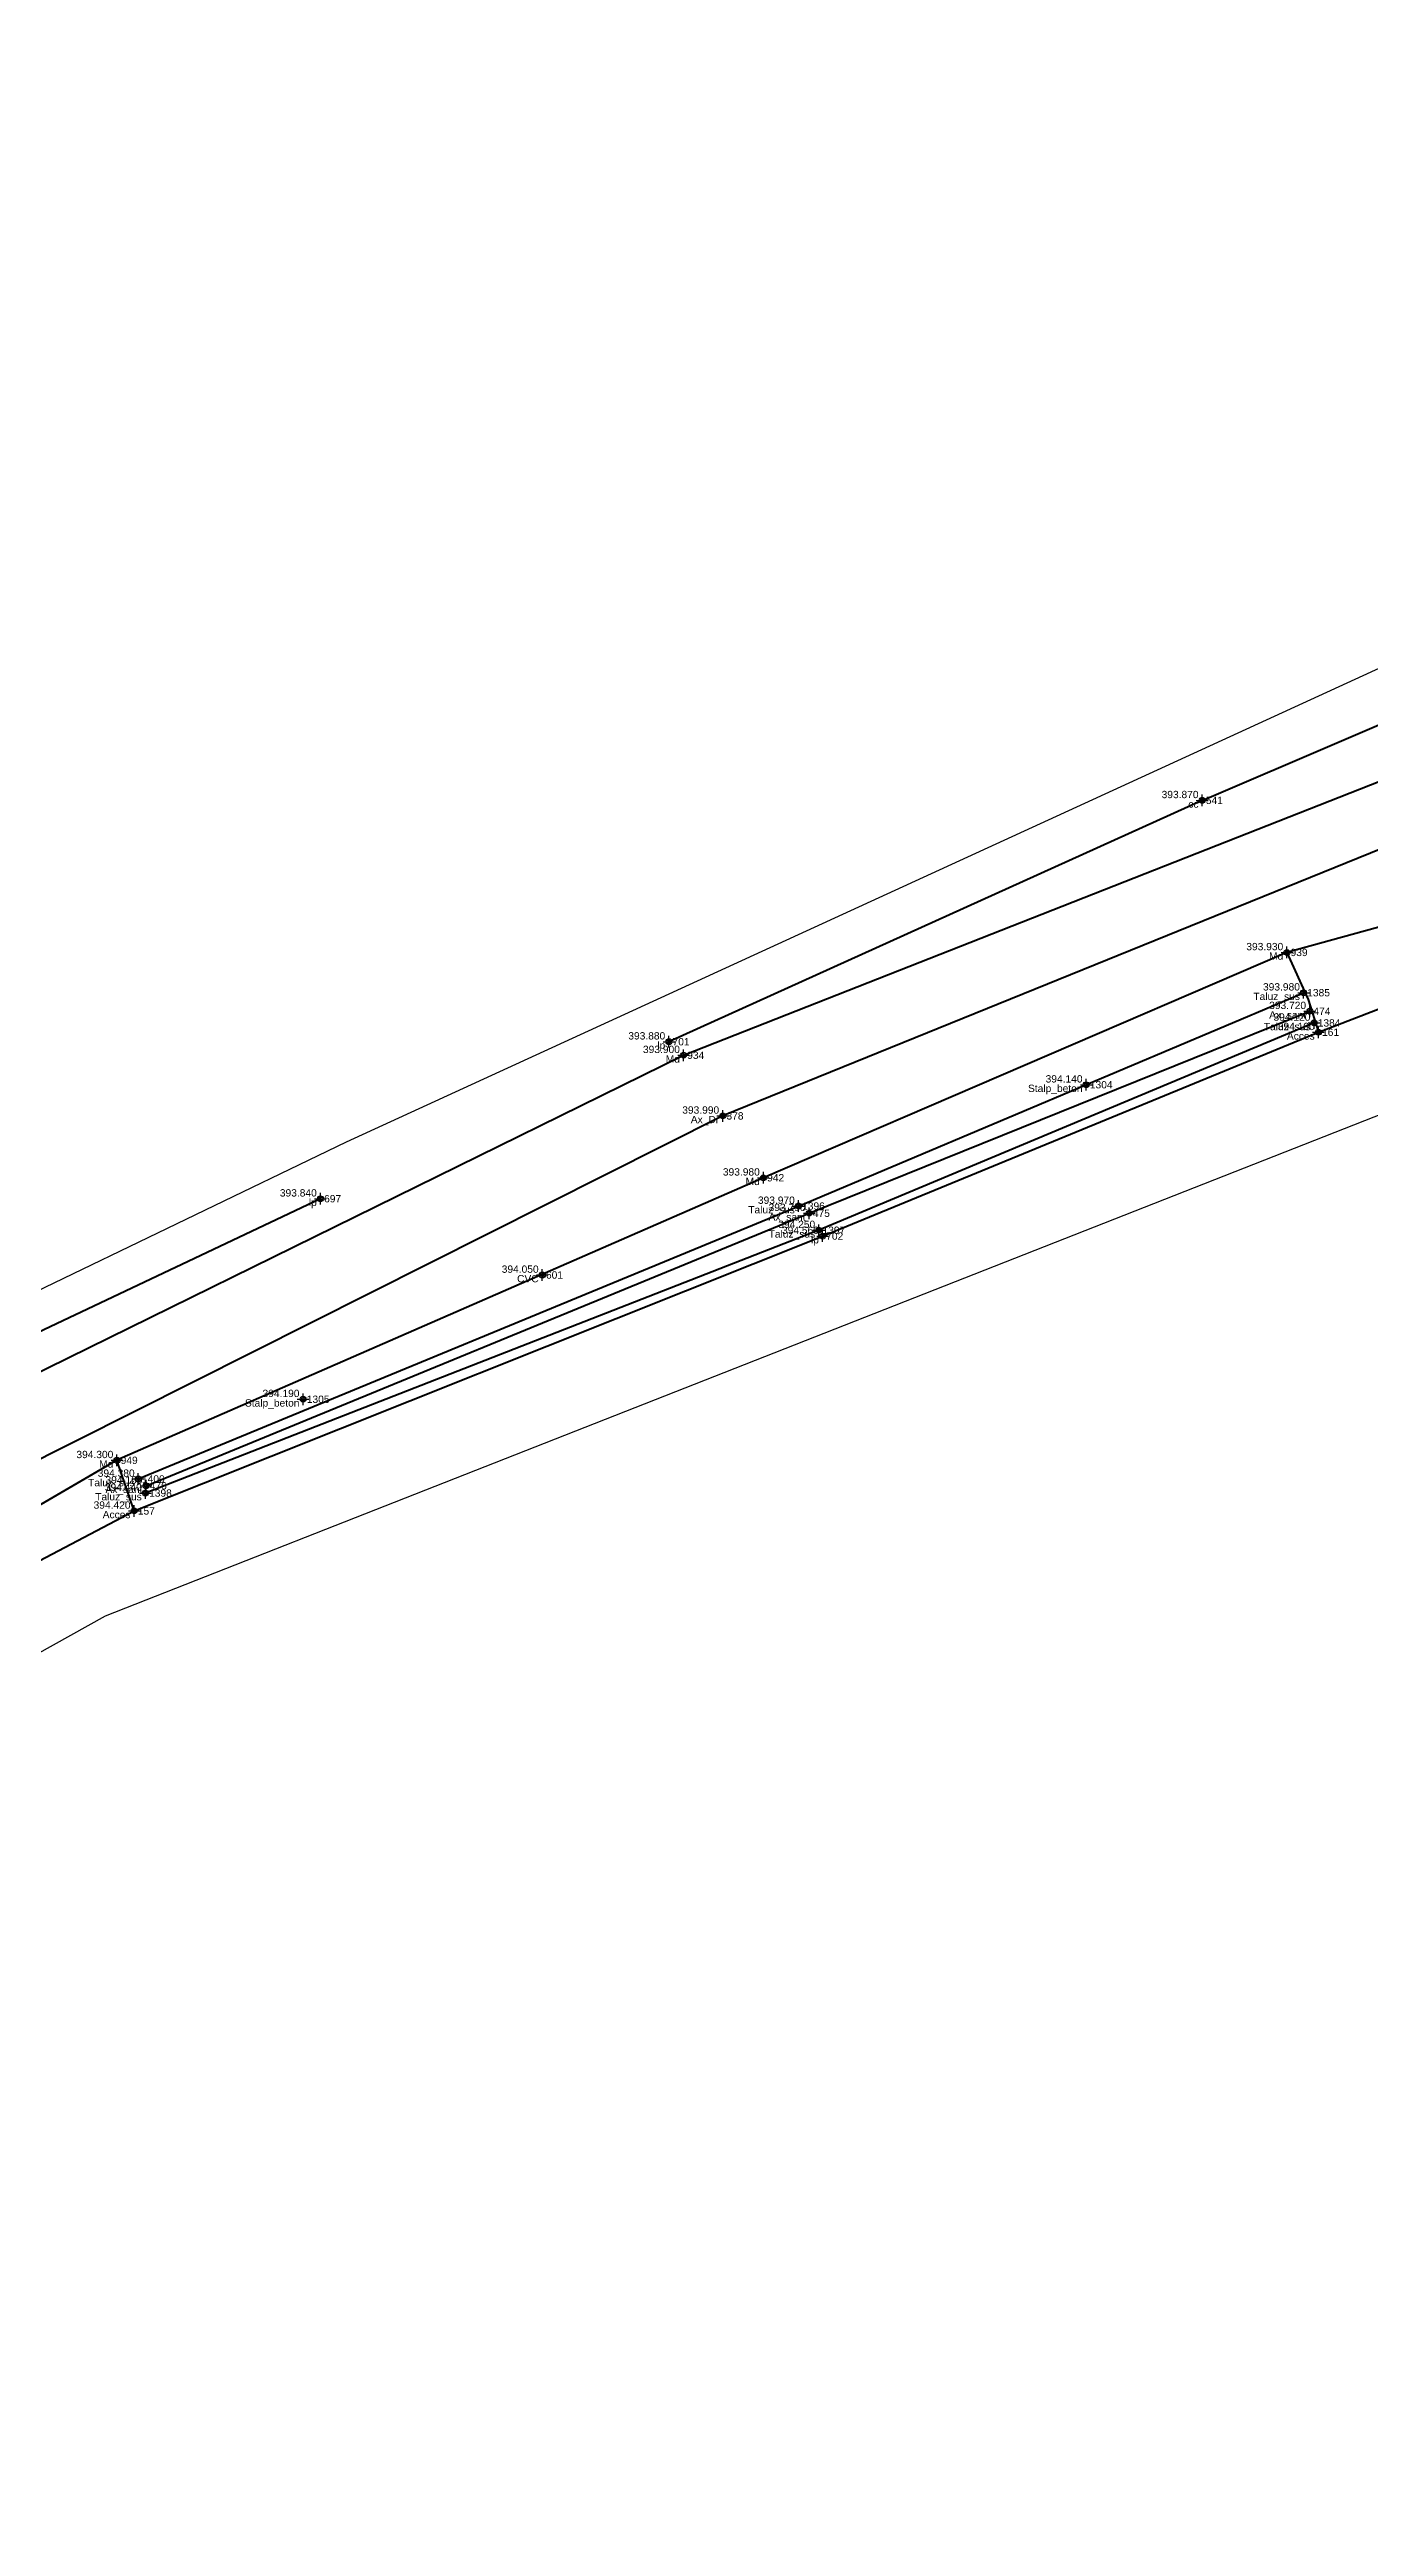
# Model space of a CAD drawing. Extents: x 396921 to 401273, y 555385 to 556691.
# Drawn here: x 401095.3 to 401140.4, y 555476.6 to 555561.2 of the extents above; entities that cross this region are included whole.
import ezdxf
from ezdxf.enums import TextEntityAlignment as Align

# ---------------------------------------------------------------- set-up
doc = ezdxf.new("R2010")
doc.units = 0
doc.header["$PDMODE"] = 34
doc.header["$PDSIZE"] = 0.2
for name, color, linetype in [('Boundary', 30, 'Continuous'), ('TOPO_CERC', 1, 'Continuous'), ('TOPO_CODE', 7, 'Continuous'), ('TOPO_ELEVATION', 7, 'Continuous'), ('TOPO_POINT_ID', 7, 'Continuous'), ('TOPO_POINTS', 7, 'Continuous'), ('TOPO_SYMBOL', 1, 'Continuous')]:
    doc.layers.add(name, color=color, linetype=linetype)
doc.layers.add('RO-LINES-LIN', color=7, linetype='Continuous', lineweight=25)
doc.styles.get("Standard").update_dxf_attribs({"font": 'arial.ttf'})

# ---------------------------------------------------------------- blocks, each defined once
blk = doc.blocks.new('PUNCTOPO')
at = {"layer": 'TOPO_CERC'}
blk.add_circle((0, 0), 0.25, dxfattribs=at)
at = {"layer": 'TOPO_SYMBOL'}
blk.add_point((0, 0), dxfattribs=at)

msp = doc.modelspace()

# ---------------------------------------------------------------- linework, layer by layer
at = {"layer": 'Boundary'}
for points in [[(400880.66, 555408.189), (400916.959, 555426.687), (400946.261, 555442.317), (400977.105, 555457.993), (401025.432, 555485.671), (401083.474, 555513.341), (401105.409, 555523.908), (401152.862, 555545.667), (401162.9, 555552.508), (401180.688, 555588.091), (401197.47, 555628.147), (401203.874, 555645.13), (401209.728, 555673.741)], [(400782.27, 555419.966), (400797.443, 555426.234), (400823.731, 555430.88), (400845.583, 555433.73), (400857.374, 555427.942), (400863.163, 555414.672), (400862.601, 555402.472), (400857.601, 555398.287), (400866.931, 555384.958), (400885.38, 555397.162), (400895.546, 555393.538), (400925.352, 555411.951), (401008.877, 555457.734), (401046.565, 555480.639), (401055.061, 555475.118), (401072.195, 555493.804), (401097.17, 555507.715), (401176.75, 555538.999), (401183.742, 555563.846), (401200.309, 555592.866), (401215.918, 555634.989), (401234.326, 555668.538)]]:
    msp.add_lwpolyline(points, dxfattribs=at)
at = {"layer": 'RO-LINES-LIN', "lineweight": 100}
for points in [[(401214.159, 555661.389, 395.68), (401208.976, 555638.929, 394.33), (401203.479, 555624.544, 393.87), (401178.708, 555569.229, 393.94), (401168.557, 555549.789, 393.88), (401164.726, 555545.703, 393.86), (401154.777, 555539.594, 393.87), (401118.275, 555524.8, 393.99), (401021.682, 555476.262, 394.87), (400953.042, 555438.594, 396.3), (400933.143, 555428.093, 396.67), (400917.402, 555420.535, 396.77), (400894.823, 555408.414, 396.69), (400875.034, 555399.312, 395.6)], [(401028.589, 555482.081, 394.72), (401080.095, 555508.961, 394.35), (401085.371, 555511.363, 394.33), (401116.932, 555526.871, 393.9), (401147.427, 555538.866, 393.76), (401153.963, 555541.122, 393.76), (401159.951, 555544.257, 393.81), (401163.825, 555546.807, 393.77), (401167.335, 555550.713, 393.79), (401174.82, 555564.673, 393.85), (401177.619, 555570.293, 393.89), (401185.432, 555586.594, 394.09), (401187.552, 555591.135, 394.14), (401201.649, 555624.844, 393.86), (401204.126, 555631.466, 393.94), (401207.037, 555639.31, 394.24), (401209.238, 555646.509, 395.24)], [(401167.485, 555540.631, 394.13), (401165.66, 555544.162, 393.9), (401155.514, 555537.636, 393.89), (401142.928, 555531.859, 393.9), (401137.557, 555530.384, 393.93), (401119.664, 555522.685, 393.98), (401097.565, 555513.03, 394.3), (401092.411, 555510.045, 394.37), (401071.079, 555499.499, 394.36), (401065.881, 555496.997, 394.32), (401040.578, 555484.418, 394.49), (401035.539, 555481.942, 394.59)], [(401134.661, 555535.58, 393.87), (401144.11, 555539.616, 393.71)], [(401134.661, 555535.58, 393.87), (401116.431, 555527.334, 393.88)], [(401137.557, 555530.384, 393.93), (401138.281, 555528.774, 394.032), (401138.633, 555527.656, 394.1), (401143.541, 555529.546, 393.91), (401143.026, 555530.946, 393.904), (401142.928, 555531.859, 393.9)], [(401098.294, 555512.393, 394.38), (401120.861, 555521.719, 393.97), (401138.127, 555529.008, 393.98)], [(401098.56, 555512.162, 394.16), (401121.227, 555521.472, 393.79), (401138.338, 555528.375, 393.72)], [(401098.153, 555511.302, 394.42), (401121.684, 555520.692, 394.56), (401138.633, 555527.656, 394.1)], [(401138.485, 555527.976, 394.12), (401121.557, 555520.892, 394.25), (401098.537, 555511.912, 394.44)], [(401104.52, 555521.969, 393.84), (401084.514, 555512.501, 394.31)], [(401092.411, 555510.045, 394.37), (401093.629, 555508.925, 394.47), (401098.153, 555511.302, 394.42), (401097.565, 555513.03, 394.3)]]:
    msp.add_polyline3d(points, dxfattribs=at)

# ---------------------------------------------------------------- block references
at = {"layer": 'TOPO_POINTS'}
ref = msp.add_blockref('PUNCTOPO', (401134.661, 555535.58, 393.87), dxfattribs=dict(at, xscale=0.25, yscale=0.25, zscale=0.25))
ref.add_attrib('POINT', '541', dxfattribs={"layer": 'TOPO_POINT_ID', "height": 0.25}).set_placement((401134.786, 555535.58, 393.87), align=Align.MIDDLE_LEFT)
ref.add_attrib('ELEVATION', '393.870', dxfattribs={"layer": 'TOPO_ELEVATION', "height": 0.25}).set_placement((401134.536, 555535.58, 393.87), align=Align.BOTTOM_RIGHT)
ref.add_attrib('CODE', 'cc', dxfattribs={"layer": 'TOPO_CODE', "height": 0.25}).set_placement((401134.536, 555535.58, 393.87), align=Align.TOP_RIGHT)
ref = msp.add_blockref('PUNCTOPO', (401137.557, 555530.384, 393.93), dxfattribs=dict(at, xscale=0.25, yscale=0.25, zscale=0.25))
ref.add_attrib('POINT', '939', dxfattribs={"layer": 'TOPO_POINT_ID', "height": 0.25}).set_placement((401137.682, 555530.384, 393.93), align=Align.MIDDLE_LEFT)
ref.add_attrib('ELEVATION', '393.930', dxfattribs={"layer": 'TOPO_ELEVATION', "height": 0.25}).set_placement((401137.432, 555530.384, 393.93), align=Align.BOTTOM_RIGHT)
ref.add_attrib('CODE', 'Md', dxfattribs={"layer": 'TOPO_CODE', "height": 0.25}).set_placement((401137.432, 555530.384, 393.93), align=Align.TOP_RIGHT)
ref = msp.add_blockref('PUNCTOPO', (401138.127, 555529.008, 393.98), dxfattribs=dict(at, xscale=0.25, yscale=0.25, zscale=0.25))
ref.add_attrib('POINT', '1385', dxfattribs={"layer": 'TOPO_POINT_ID', "height": 0.25}).set_placement((401138.252, 555529.008, 393.98), align=Align.MIDDLE_LEFT)
ref.add_attrib('ELEVATION', '393.980', dxfattribs={"layer": 'TOPO_ELEVATION', "height": 0.25}).set_placement((401138.002, 555529.008, 393.98), align=Align.BOTTOM_RIGHT)
ref.add_attrib('CODE', 'Taluz_sus', dxfattribs={"layer": 'TOPO_CODE', "height": 0.25}).set_placement((401138.002, 555529.008, 393.98), align=Align.TOP_RIGHT)
ref = msp.add_blockref('PUNCTOPO', (401138.485, 555527.976, 394.12), dxfattribs=dict(at, xscale=0.25, yscale=0.25, zscale=0.25))
ref.add_attrib('POINT', '1384', dxfattribs={"layer": 'TOPO_POINT_ID', "height": 0.25}).set_placement((401138.61, 555527.976, 394.12), align=Align.MIDDLE_LEFT)
ref.add_attrib('ELEVATION', '394.120', dxfattribs={"layer": 'TOPO_ELEVATION', "height": 0.25}).set_placement((401138.36, 555527.976, 394.12), align=Align.BOTTOM_RIGHT)
ref.add_attrib('CODE', 'Taluz_sus', dxfattribs={"layer": 'TOPO_CODE', "height": 0.25}).set_placement((401138.36, 555527.976, 394.12), align=Align.TOP_RIGHT)
ref = msp.add_blockref('PUNCTOPO', (401138.338, 555528.375, 393.72), dxfattribs=dict(at, xscale=0.25, yscale=0.25, zscale=0.25))
ref.add_attrib('POINT', '474', dxfattribs={"layer": 'TOPO_POINT_ID', "height": 0.25}).set_placement((401138.463, 555528.375, 393.72), align=Align.MIDDLE_LEFT)
ref.add_attrib('ELEVATION', '393.720', dxfattribs={"layer": 'TOPO_ELEVATION', "height": 0.25}).set_placement((401138.213, 555528.375, 393.72), align=Align.BOTTOM_RIGHT)
ref.add_attrib('CODE', 'Ax_sant', dxfattribs={"layer": 'TOPO_CODE', "height": 0.25}).set_placement((401138.213, 555528.375, 393.72), align=Align.TOP_RIGHT)
ref = msp.add_blockref('PUNCTOPO', (401116.431, 555527.334, 393.88), dxfattribs=dict(at, xscale=0.25, yscale=0.25, zscale=0.25))
ref.add_attrib('POINT', '701', dxfattribs={"layer": 'TOPO_POINT_ID', "height": 0.25}).set_placement((401116.556, 555527.334, 393.88), align=Align.MIDDLE_LEFT)
ref.add_attrib('ELEVATION', '393.880', dxfattribs={"layer": 'TOPO_ELEVATION', "height": 0.25}).set_placement((401116.306, 555527.334, 393.88), align=Align.BOTTOM_RIGHT)
ref.add_attrib('CODE', 'lp', dxfattribs={"layer": 'TOPO_CODE', "height": 0.25}).set_placement((401116.306, 555527.334, 393.88), align=Align.TOP_RIGHT)
ref = msp.add_blockref('PUNCTOPO', (401116.932, 555526.871, 393.9), dxfattribs=dict(at, xscale=0.25, yscale=0.25, zscale=0.25))
ref.add_attrib('POINT', '934', dxfattribs={"layer": 'TOPO_POINT_ID', "height": 0.25}).set_placement((401117.057, 555526.871, 393.9), align=Align.MIDDLE_LEFT)
ref.add_attrib('ELEVATION', '393.900', dxfattribs={"layer": 'TOPO_ELEVATION', "height": 0.25}).set_placement((401116.807, 555526.871, 393.9), align=Align.BOTTOM_RIGHT)
ref.add_attrib('CODE', 'Md', dxfattribs={"layer": 'TOPO_CODE', "height": 0.25}).set_placement((401116.807, 555526.871, 393.9), align=Align.TOP_RIGHT)
ref = msp.add_blockref('PUNCTOPO', (401138.633, 555527.656, 394.1), dxfattribs=dict(at, xscale=0.25, yscale=0.25, zscale=0.25))
ref.add_attrib('POINT', '161', dxfattribs={"layer": 'TOPO_POINT_ID', "height": 0.25}).set_placement((401138.758, 555527.656, 394.1), align=Align.MIDDLE_LEFT)
ref.add_attrib('ELEVATION', '394.100', dxfattribs={"layer": 'TOPO_ELEVATION', "height": 0.25}).set_placement((401138.508, 555527.656, 394.1), align=Align.BOTTOM_RIGHT)
ref.add_attrib('CODE', 'Acces', dxfattribs={"layer": 'TOPO_CODE', "height": 0.25}).set_placement((401138.508, 555527.656, 394.1), align=Align.TOP_RIGHT)
ref = msp.add_blockref('PUNCTOPO', (401130.696, 555525.864, 394.14), dxfattribs=dict(at, xscale=0.25, yscale=0.25, zscale=0.25))
ref.add_attrib('POINT', '1304', dxfattribs={"layer": 'TOPO_POINT_ID', "height": 0.25}).set_placement((401130.821, 555525.864, 394.14), align=Align.MIDDLE_LEFT)
ref.add_attrib('ELEVATION', '394.140', dxfattribs={"layer": 'TOPO_ELEVATION', "height": 0.25}).set_placement((401130.571, 555525.864, 394.14), align=Align.BOTTOM_RIGHT)
ref.add_attrib('CODE', 'Stalp_beton', dxfattribs={"layer": 'TOPO_CODE', "height": 0.25}).set_placement((401130.571, 555525.864, 394.14), align=Align.TOP_RIGHT)
ref = msp.add_blockref('PUNCTOPO', (401118.275, 555524.8, 393.99), dxfattribs=dict(at, xscale=0.25, yscale=0.25, zscale=0.25))
ref.add_attrib('POINT', '378', dxfattribs={"layer": 'TOPO_POINT_ID', "height": 0.25}).set_placement((401118.4, 555524.8, 393.99), align=Align.MIDDLE_LEFT)
ref.add_attrib('ELEVATION', '393.990', dxfattribs={"layer": 'TOPO_ELEVATION', "height": 0.25}).set_placement((401118.15, 555524.8, 393.99), align=Align.BOTTOM_RIGHT)
ref.add_attrib('CODE', 'Ax_Dr', dxfattribs={"layer": 'TOPO_CODE', "height": 0.25}).set_placement((401118.15, 555524.8, 393.99), align=Align.TOP_RIGHT)
ref = msp.add_blockref('PUNCTOPO', (401119.664, 555522.685, 393.98), dxfattribs=dict(at, xscale=0.25, yscale=0.25, zscale=0.25))
ref.add_attrib('POINT', '942', dxfattribs={"layer": 'TOPO_POINT_ID', "height": 0.25}).set_placement((401119.789, 555522.685, 393.98), align=Align.MIDDLE_LEFT)
ref.add_attrib('ELEVATION', '393.980', dxfattribs={"layer": 'TOPO_ELEVATION', "height": 0.25}).set_placement((401119.539, 555522.685, 393.98), align=Align.BOTTOM_RIGHT)
ref.add_attrib('CODE', 'Md', dxfattribs={"layer": 'TOPO_CODE', "height": 0.25}).set_placement((401119.539, 555522.685, 393.98), align=Align.TOP_RIGHT)
ref = msp.add_blockref('PUNCTOPO', (401104.52, 555521.969, 393.84), dxfattribs=dict(at, xscale=0.25, yscale=0.25, zscale=0.25))
ref.add_attrib('POINT', '697', dxfattribs={"layer": 'TOPO_POINT_ID', "height": 0.25}).set_placement((401104.645, 555521.969, 393.84), align=Align.MIDDLE_LEFT)
ref.add_attrib('ELEVATION', '393.840', dxfattribs={"layer": 'TOPO_ELEVATION', "height": 0.25}).set_placement((401104.395, 555521.969, 393.84), align=Align.BOTTOM_RIGHT)
ref.add_attrib('CODE', 'lp', dxfattribs={"layer": 'TOPO_CODE', "height": 0.25}).set_placement((401104.395, 555521.969, 393.84), align=Align.TOP_RIGHT)
ref = msp.add_blockref('PUNCTOPO', (401120.861, 555521.719, 393.97), dxfattribs=dict(at, xscale=0.25, yscale=0.25, zscale=0.25))
ref.add_attrib('POINT', '1396', dxfattribs={"layer": 'TOPO_POINT_ID', "height": 0.25}).set_placement((401120.986, 555521.719, 393.97), align=Align.MIDDLE_LEFT)
ref.add_attrib('ELEVATION', '393.970', dxfattribs={"layer": 'TOPO_ELEVATION', "height": 0.25}).set_placement((401120.736, 555521.719, 393.97), align=Align.BOTTOM_RIGHT)
ref.add_attrib('CODE', 'Taluz_sus', dxfattribs={"layer": 'TOPO_CODE', "height": 0.25}).set_placement((401120.736, 555521.719, 393.97), align=Align.TOP_RIGHT)
ref = msp.add_blockref('PUNCTOPO', (401121.227, 555521.472, 393.79), dxfattribs=dict(at, xscale=0.25, yscale=0.25, zscale=0.25))
ref.add_attrib('POINT', '475', dxfattribs={"layer": 'TOPO_POINT_ID', "height": 0.25}).set_placement((401121.352, 555521.472, 393.79), align=Align.MIDDLE_LEFT)
ref.add_attrib('ELEVATION', '393.790', dxfattribs={"layer": 'TOPO_ELEVATION', "height": 0.25}).set_placement((401121.102, 555521.472, 393.79), align=Align.BOTTOM_RIGHT)
ref.add_attrib('CODE', 'Ax_sant', dxfattribs={"layer": 'TOPO_CODE', "height": 0.25}).set_placement((401121.102, 555521.472, 393.79), align=Align.TOP_RIGHT)
ref = msp.add_blockref('PUNCTOPO', (401121.557, 555520.892, 394.25), dxfattribs=dict(at, xscale=0.25, yscale=0.25, zscale=0.25))
ref.add_attrib('POINT', '1397', dxfattribs={"layer": 'TOPO_POINT_ID', "height": 0.25}).set_placement((401121.682, 555520.892, 394.25), align=Align.MIDDLE_LEFT)
ref.add_attrib('ELEVATION', '394.250', dxfattribs={"layer": 'TOPO_ELEVATION', "height": 0.25}).set_placement((401121.432, 555520.892, 394.25), align=Align.BOTTOM_RIGHT)
ref.add_attrib('CODE', 'Taluz_sus', dxfattribs={"layer": 'TOPO_CODE', "height": 0.25}).set_placement((401121.432, 555520.892, 394.25), align=Align.TOP_RIGHT)
ref = msp.add_blockref('PUNCTOPO', (401121.684, 555520.692, 394.56), dxfattribs=dict(at, xscale=0.25, yscale=0.25, zscale=0.25))
ref.add_attrib('POINT', '702', dxfattribs={"layer": 'TOPO_POINT_ID', "height": 0.25}).set_placement((401121.809, 555520.692, 394.56), align=Align.MIDDLE_LEFT)
ref.add_attrib('ELEVATION', '394.560', dxfattribs={"layer": 'TOPO_ELEVATION', "height": 0.25}).set_placement((401121.559, 555520.692, 394.56), align=Align.BOTTOM_RIGHT)
ref.add_attrib('CODE', 'lp', dxfattribs={"layer": 'TOPO_CODE', "height": 0.25}).set_placement((401121.559, 555520.692, 394.56), align=Align.TOP_RIGHT)
ref = msp.add_blockref('PUNCTOPO', (401112.104, 555519.363, 394.05), dxfattribs=dict(at, xscale=0.25, yscale=0.25, zscale=0.25))
ref.add_attrib('POINT', '601', dxfattribs={"layer": 'TOPO_POINT_ID', "height": 0.25}).set_placement((401112.229, 555519.363, 394.05), align=Align.MIDDLE_LEFT)
ref.add_attrib('ELEVATION', '394.050', dxfattribs={"layer": 'TOPO_ELEVATION', "height": 0.25}).set_placement((401111.979, 555519.363, 394.05), align=Align.BOTTOM_RIGHT)
ref.add_attrib('CODE', 'CVC', dxfattribs={"layer": 'TOPO_CODE', "height": 0.25}).set_placement((401111.979, 555519.363, 394.05), align=Align.TOP_RIGHT)
ref = msp.add_blockref('PUNCTOPO', (401103.928, 555515.117, 394.19), dxfattribs=dict(at, xscale=0.25, yscale=0.25, zscale=0.25))
ref.add_attrib('POINT', '1305', dxfattribs={"layer": 'TOPO_POINT_ID', "height": 0.25}).set_placement((401104.053, 555515.117, 394.19), align=Align.MIDDLE_LEFT)
ref.add_attrib('ELEVATION', '394.190', dxfattribs={"layer": 'TOPO_ELEVATION', "height": 0.25}).set_placement((401103.803, 555515.117, 394.19), align=Align.BOTTOM_RIGHT)
ref.add_attrib('CODE', 'Stalp_beton', dxfattribs={"layer": 'TOPO_CODE', "height": 0.25}).set_placement((401103.803, 555515.117, 394.19), align=Align.TOP_RIGHT)
ref = msp.add_blockref('PUNCTOPO', (401097.565, 555513.03, 394.3), dxfattribs=dict(at, xscale=0.25, yscale=0.25, zscale=0.25))
ref.add_attrib('POINT', '949', dxfattribs={"layer": 'TOPO_POINT_ID', "height": 0.25}).set_placement((401097.69, 555513.03, 394.3), align=Align.MIDDLE_LEFT)
ref.add_attrib('ELEVATION', '394.300', dxfattribs={"layer": 'TOPO_ELEVATION', "height": 0.25}).set_placement((401097.44, 555513.03, 394.3), align=Align.BOTTOM_RIGHT)
ref.add_attrib('CODE', 'Md', dxfattribs={"layer": 'TOPO_CODE', "height": 0.25}).set_placement((401097.44, 555513.03, 394.3), align=Align.TOP_RIGHT)
ref = msp.add_blockref('PUNCTOPO', (401098.294, 555512.393, 394.38), dxfattribs=dict(at, xscale=0.25, yscale=0.25, zscale=0.25))
ref.add_attrib('POINT', '1400', dxfattribs={"layer": 'TOPO_POINT_ID', "height": 0.25}).set_placement((401098.419, 555512.393, 394.38), align=Align.MIDDLE_LEFT)
ref.add_attrib('ELEVATION', '394.380', dxfattribs={"layer": 'TOPO_ELEVATION', "height": 0.25}).set_placement((401098.169, 555512.393, 394.38), align=Align.BOTTOM_RIGHT)
ref.add_attrib('CODE', 'Taluz_sus', dxfattribs={"layer": 'TOPO_CODE', "height": 0.25}).set_placement((401098.169, 555512.393, 394.38), align=Align.TOP_RIGHT)
ref = msp.add_blockref('PUNCTOPO', (401098.537, 555511.912, 394.44), dxfattribs=dict(at, xscale=0.25, yscale=0.25, zscale=0.25))
ref.add_attrib('POINT', '1398', dxfattribs={"layer": 'TOPO_POINT_ID', "height": 0.25}).set_placement((401098.662, 555511.912, 394.44), align=Align.MIDDLE_LEFT)
ref.add_attrib('ELEVATION', '394.440', dxfattribs={"layer": 'TOPO_ELEVATION', "height": 0.25}).set_placement((401098.412, 555511.912, 394.44), align=Align.BOTTOM_RIGHT)
ref.add_attrib('CODE', 'Taluz_sus', dxfattribs={"layer": 'TOPO_CODE', "height": 0.25}).set_placement((401098.412, 555511.912, 394.44), align=Align.TOP_RIGHT)
ref = msp.add_blockref('PUNCTOPO', (401098.56, 555512.162, 394.16), dxfattribs=dict(at, xscale=0.25, yscale=0.25, zscale=0.25))
ref.add_attrib('POINT', '476', dxfattribs={"layer": 'TOPO_POINT_ID', "height": 0.25}).set_placement((401098.685, 555512.162, 394.16), align=Align.MIDDLE_LEFT)
ref.add_attrib('ELEVATION', '394.160', dxfattribs={"layer": 'TOPO_ELEVATION', "height": 0.25}).set_placement((401098.435, 555512.162, 394.16), align=Align.BOTTOM_RIGHT)
ref.add_attrib('CODE', 'Ax_sant', dxfattribs={"layer": 'TOPO_CODE', "height": 0.25}).set_placement((401098.435, 555512.162, 394.16), align=Align.TOP_RIGHT)
ref = msp.add_blockref('PUNCTOPO', (401098.153, 555511.302, 394.42), dxfattribs=dict(at, xscale=0.25, yscale=0.25, zscale=0.25))
ref.add_attrib('POINT', '157', dxfattribs={"layer": 'TOPO_POINT_ID', "height": 0.25}).set_placement((401098.278, 555511.302, 394.42), align=Align.MIDDLE_LEFT)
ref.add_attrib('ELEVATION', '394.420', dxfattribs={"layer": 'TOPO_ELEVATION', "height": 0.25}).set_placement((401098.028, 555511.302, 394.42), align=Align.BOTTOM_RIGHT)
ref.add_attrib('CODE', 'Acces', dxfattribs={"layer": 'TOPO_CODE', "height": 0.25}).set_placement((401098.028, 555511.302, 394.42), align=Align.TOP_RIGHT)

doc.saveas('drawing.dxf')
